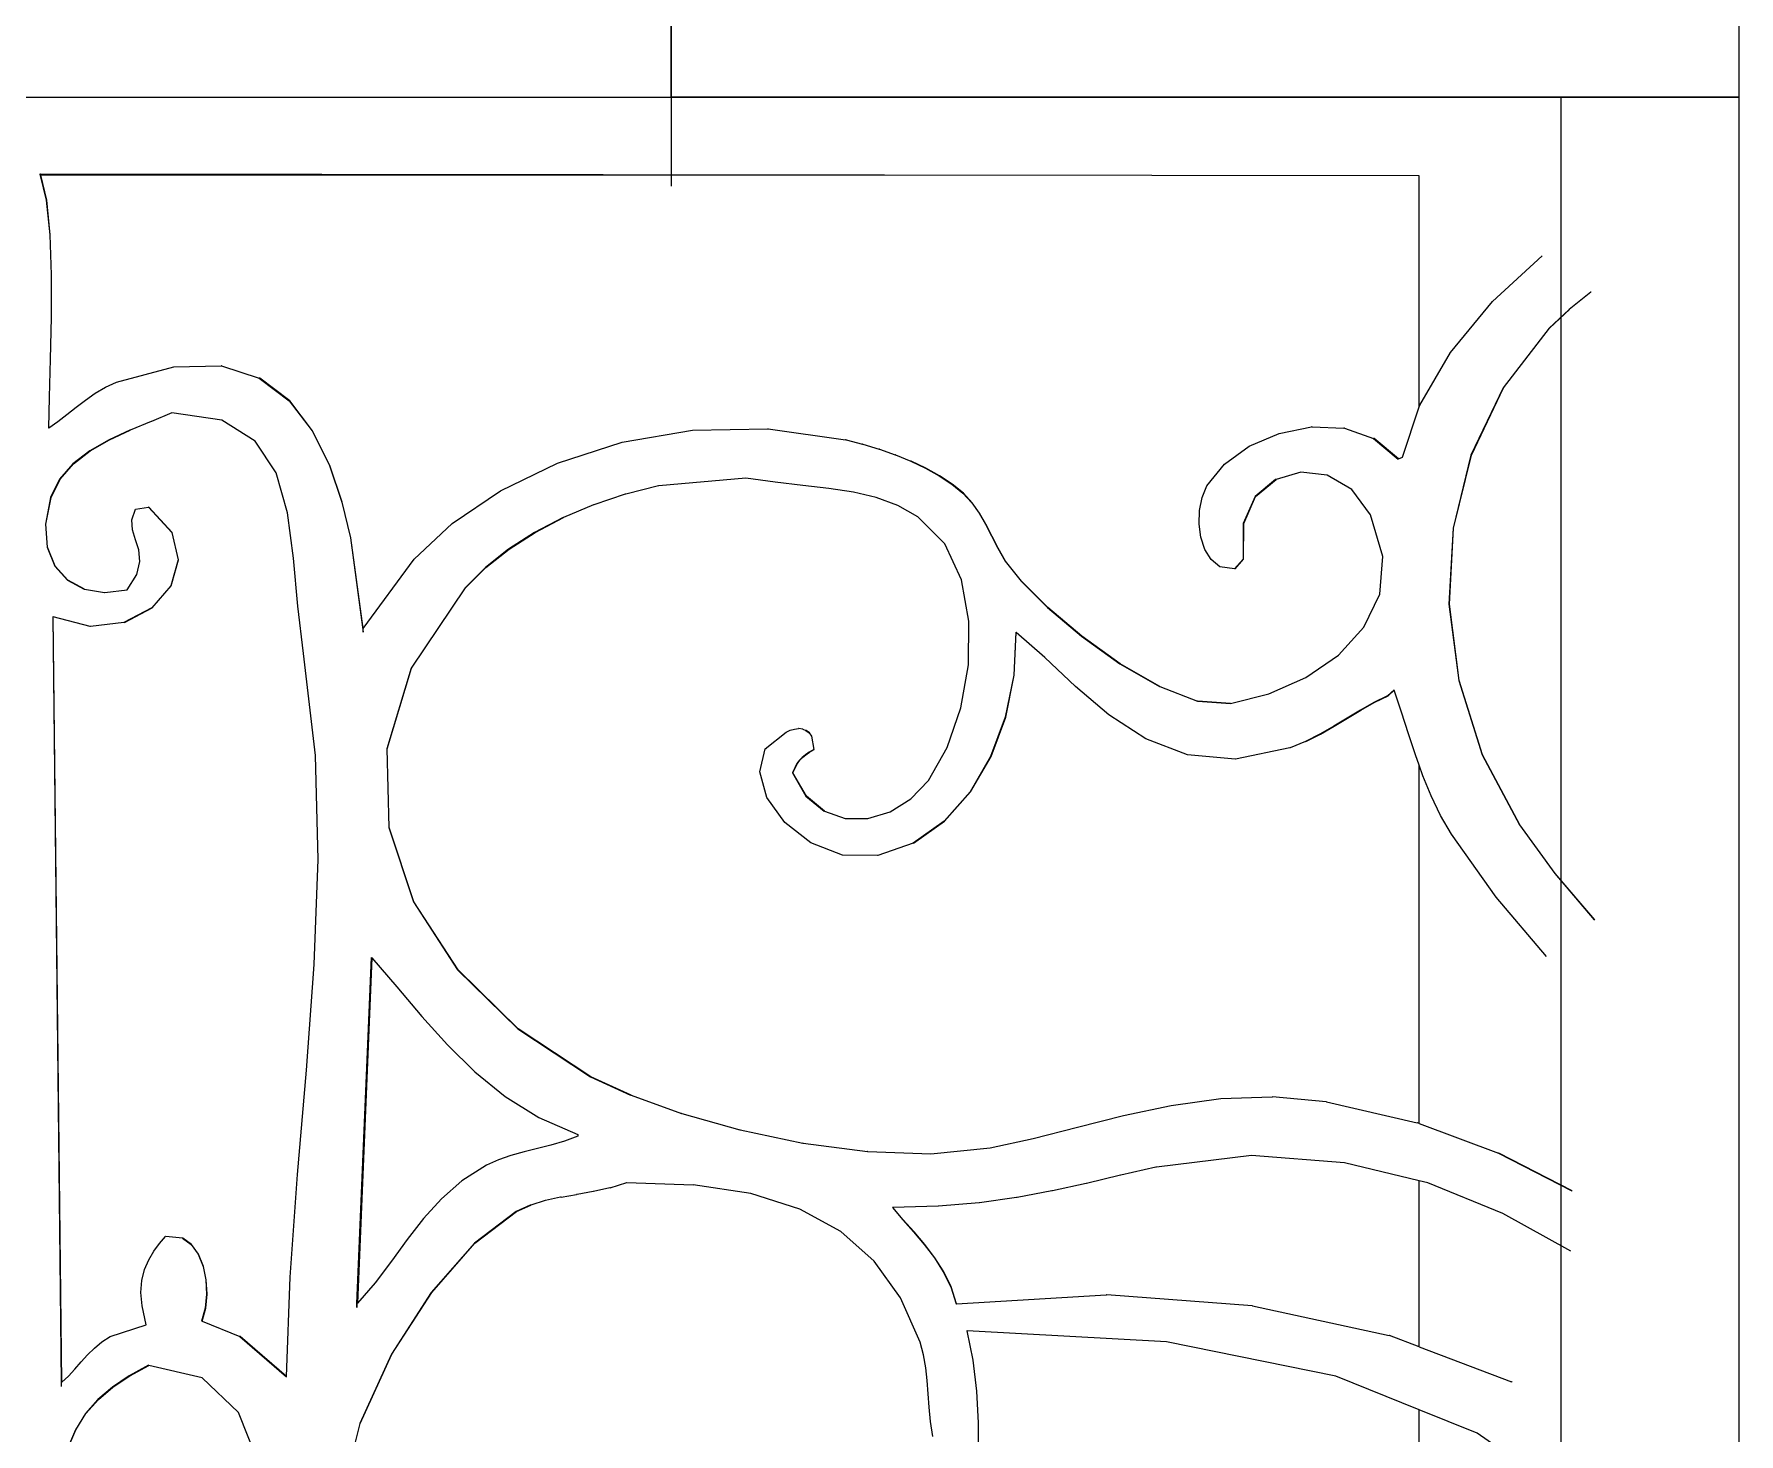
# Model space of a CAD drawing. Header units: inches. Extents: x -343 to 13887, y -13069 to -746.
# Drawn here: x 3073.86 to 3093.02, y -9098.18 to -9082.45 of the extents above; entities that cross this region are included whole.
import ezdxf

# ---------------------------------------------------------------- set-up
doc = ezdxf.new("R2010")
doc.units = ezdxf.units.IN
doc.header["$LTSCALE"] = 17
doc.header["$MEASUREMENT"] = 0
doc.layers.add('OUTLINE', color=1, linetype='Continuous', lineweight=25)

# ---------------------------------------------------------------- blocks, each defined once
blk = doc.blocks.new('kk')
for p, q in [((-1759, -2491.1), (-1656.537, -2491.1)), ((-1686.344, -2491.1), (-1660.129, -2491.1)), ((-1660.129, -2491.1), (-1657.884, -2491.1)), ((-1658.537, -2491.1), (-1658.537, -2522.283)), ((-1656.537, -2491.1), (-1656.537, -2527.1)), ((-1675.63, -2491.965), (-1675.559, -2492.256)), ((-1675.625, -2491.965), (-1675.63, -2491.965)), ((-1675.622, -2491.976), (-1675.625, -2491.965)), ((-1666.139, -2491.976), (-1675.625, -2491.965)), ((-1666.139, -2491.976), (-1675.622, -2491.976)), ((-1675.554, -2492.256), (-1675.622, -2491.976)), ((-1660.129, -2491.983), (-1666.139, -2491.976)), ((-1660.129, -2494.578), (-1660.129, -2491.983)), ((-1675.559, -2492.256), (-1675.519, -2492.644)), ((-1675.554, -2492.256), (-1675.559, -2492.256)), ((-1675.515, -2492.644), (-1675.554, -2492.256)), ((-1675.519, -2492.644), (-1675.504, -2493.095)), ((-1675.515, -2492.644), (-1675.519, -2492.644)), ((-1675.5, -2493.095), (-1675.515, -2492.644)), ((-1659.308, -2493.396), (-1658.747, -2492.881)), ((-1675.504, -2493.095), (-1675.505, -2493.573)), ((-1675.5, -2493.095), (-1675.504, -2493.095)), ((-1675.501, -2493.573), (-1675.5, -2493.095)), ((-1658.201, -2493.289), (-1658.446, -2493.485)), ((-1658.196, -2493.289), (-1658.201, -2493.289)), ((-1659.777, -2493.966), (-1659.308, -2493.396)), ((-1658.446, -2493.485), (-1658.669, -2493.695)), ((-1658.665, -2493.695), (-1658.442, -2493.485)), ((-1658.442, -2493.485), (-1658.446, -2493.485)), ((-1675.505, -2493.573), (-1675.516, -2494.043)), ((-1675.511, -2494.043), (-1675.501, -2493.573)), ((-1675.501, -2493.573), (-1675.505, -2493.573)), ((-1658.669, -2493.695), (-1659.188, -2494.364)), ((-1659.183, -2494.364), (-1658.665, -2493.695)), ((-1658.665, -2493.695), (-1658.669, -2493.695)), ((-1675.516, -2494.043), (-1675.528, -2494.47)), ((-1675.523, -2494.47), (-1675.511, -2494.043)), ((-1675.511, -2494.043), (-1675.516, -2494.043)), ((-1674.77, -2494.3), (-1674.125, -2494.127)), ((-1674.125, -2494.127), (-1673.594, -2494.118)), ((-1673.589, -2494.118), (-1673.594, -2494.118)), ((-1673.589, -2494.118), (-1673.166, -2494.256)), ((-1660.123, -2494.559), (-1659.777, -2493.966)), ((-1674.893, -2494.358), (-1674.77, -2494.3)), ((-1673.166, -2494.256), (-1672.829, -2494.51)), ((-1673.161, -2494.256), (-1673.166, -2494.256)), ((-1672.824, -2494.51), (-1673.161, -2494.256)), ((-1675.528, -2494.47), (-1675.534, -2494.819)), ((-1675.529, -2494.815), (-1675.523, -2494.47)), ((-1675.523, -2494.47), (-1675.528, -2494.47)), ((-1675.224, -2494.581), (-1675.119, -2494.502)), ((-1675.119, -2494.502), (-1675.009, -2494.426)), ((-1675.009, -2494.426), (-1674.893, -2494.358)), ((-1672.829, -2494.51), (-1672.57, -2494.847)), ((-1672.824, -2494.51), (-1672.829, -2494.51)), ((-1672.566, -2494.847), (-1672.824, -2494.51)), ((-1659.188, -2494.364), (-1659.548, -2495.122)), ((-1659.543, -2495.122), (-1659.183, -2494.364)), ((-1659.183, -2494.364), (-1659.188, -2494.364)), ((-1675.43, -2494.743), (-1675.327, -2494.663)), ((-1675.327, -2494.663), (-1675.224, -2494.581)), ((-1674.148, -2494.646), (-1674.376, -2494.742)), ((-1673.587, -2494.727), (-1674.148, -2494.646)), ((-1660.317, -2495.143), (-1660.129, -2494.578)), ((-1660.129, -2494.578), (-1660.123, -2494.559)), ((-1675.534, -2494.819), (-1675.529, -2494.815)), ((-1675.529, -2494.815), (-1675.43, -2494.743)), ((-1674.619, -2494.841), (-1674.853, -2494.949)), ((-1674.848, -2494.949), (-1674.615, -2494.841)), ((-1674.615, -2494.841), (-1674.619, -2494.841)), ((-1674.381, -2494.742), (-1674.615, -2494.841)), ((-1674.376, -2494.742), (-1674.381, -2494.742)), ((-1673.21, -2494.963), (-1673.587, -2494.727)), ((-1672.57, -2494.847), (-1672.378, -2495.238)), ((-1672.566, -2494.847), (-1672.57, -2494.847)), ((-1672.373, -2495.238), (-1672.566, -2494.847)), ((-1669.087, -2494.976), (-1668.295, -2494.841)), ((-1668.295, -2494.841), (-1667.452, -2494.825)), ((-1667.447, -2494.825), (-1667.452, -2494.825)), ((-1667.447, -2494.825), (-1666.576, -2494.949)), ((-1662.039, -2495.021), (-1661.702, -2494.876)), ((-1661.702, -2494.876), (-1661.339, -2494.803)), ((-1661.334, -2494.803), (-1661.339, -2494.803)), ((-1661.334, -2494.803), (-1660.976, -2494.817)), ((-1660.971, -2494.817), (-1660.976, -2494.817)), ((-1660.971, -2494.817), (-1660.642, -2494.932)), ((-1675.07, -2495.072), (-1675.26, -2495.217)), ((-1675.255, -2495.217), (-1675.066, -2495.072)), ((-1674.853, -2494.949), (-1675.07, -2495.072)), ((-1675.066, -2495.072), (-1675.07, -2495.072)), ((-1675.066, -2495.072), (-1674.848, -2494.949)), ((-1674.848, -2494.949), (-1674.853, -2494.949)), ((-1672.977, -2495.321), (-1673.21, -2494.963)), ((-1669.813, -2495.21), (-1669.087, -2494.976)), ((-1666.571, -2494.949), (-1666.576, -2494.949)), ((-1666.571, -2494.949), (-1666.386, -2494.996)), ((-1666.381, -2494.996), (-1666.386, -2494.996)), ((-1666.381, -2494.996), (-1666.199, -2495.052)), ((-1666.195, -2495.052), (-1666.199, -2495.052)), ((-1666.195, -2495.052), (-1666.018, -2495.116)), ((-1662.319, -2495.224), (-1662.039, -2495.021)), ((-1660.642, -2494.932), (-1660.365, -2495.165)), ((-1660.637, -2494.932), (-1660.642, -2494.932)), ((-1660.362, -2495.163), (-1660.637, -2494.932)), ((-1675.26, -2495.217), (-1675.41, -2495.39)), ((-1675.405, -2495.39), (-1675.255, -2495.217)), ((-1675.255, -2495.217), (-1675.26, -2495.217)), ((-1672.378, -2495.238), (-1672.239, -2495.65)), ((-1672.373, -2495.238), (-1672.378, -2495.238)), ((-1672.234, -2495.65), (-1672.373, -2495.238)), ((-1670.456, -2495.521), (-1669.813, -2495.21)), ((-1666.014, -2495.116), (-1666.018, -2495.116)), ((-1666.014, -2495.116), (-1665.845, -2495.188)), ((-1665.845, -2495.188), (-1665.68, -2495.267)), ((-1665.84, -2495.188), (-1665.845, -2495.188)), ((-1665.675, -2495.267), (-1665.84, -2495.188)), ((-1665.68, -2495.267), (-1665.525, -2495.353)), ((-1665.675, -2495.267), (-1665.68, -2495.267)), ((-1665.52, -2495.353), (-1665.675, -2495.267)), ((-1662.515, -2495.467), (-1662.319, -2495.224)), ((-1660.365, -2495.165), (-1660.362, -2495.163)), ((-1660.362, -2495.163), (-1660.317, -2495.143)), ((-1659.548, -2495.122), (-1659.75, -2495.942)), ((-1659.745, -2495.942), (-1659.543, -2495.122)), ((-1659.543, -2495.122), (-1659.548, -2495.122)), ((-1675.41, -2495.39), (-1675.51, -2495.597)), ((-1675.505, -2495.597), (-1675.405, -2495.39)), ((-1675.405, -2495.39), (-1675.41, -2495.39)), ((-1672.848, -2495.77), (-1672.977, -2495.321)), ((-1668.678, -2495.467), (-1669.047, -2495.561)), ((-1668.674, -2495.467), (-1668.678, -2495.467)), ((-1667.699, -2495.381), (-1668.674, -2495.467)), ((-1667.368, -2495.426), (-1667.699, -2495.381)), ((-1667.056, -2495.461), (-1667.368, -2495.426)), ((-1666.764, -2495.494), (-1667.056, -2495.461)), ((-1665.525, -2495.353), (-1665.382, -2495.446)), ((-1665.52, -2495.353), (-1665.525, -2495.353)), ((-1665.377, -2495.446), (-1665.52, -2495.353)), ((-1665.382, -2495.446), (-1665.257, -2495.548)), ((-1665.377, -2495.446), (-1665.382, -2495.446)), ((-1665.253, -2495.548), (-1665.377, -2495.446)), ((-1662.569, -2495.598), (-1662.515, -2495.467)), ((-1661.744, -2495.393), (-1661.972, -2495.586)), ((-1661.968, -2495.586), (-1661.739, -2495.393)), ((-1661.739, -2495.393), (-1661.744, -2495.393)), ((-1661.461, -2495.311), (-1661.739, -2495.393)), ((-1661.163, -2495.347), (-1661.461, -2495.311)), ((-1660.888, -2495.506), (-1661.163, -2495.347)), ((-1675.51, -2495.597), (-1675.569, -2495.898)), ((-1675.564, -2495.898), (-1675.505, -2495.597)), ((-1675.505, -2495.597), (-1675.51, -2495.597)), ((-1672.239, -2495.65), (-1672.142, -2496.051)), ((-1672.234, -2495.65), (-1672.239, -2495.65)), ((-1672.137, -2496.051), (-1672.234, -2495.65)), ((-1670.999, -2495.888), (-1670.456, -2495.521)), ((-1669.052, -2495.561), (-1669.407, -2495.68)), ((-1669.047, -2495.561), (-1669.052, -2495.561)), ((-1666.489, -2495.537), (-1666.764, -2495.494)), ((-1666.232, -2495.598), (-1666.489, -2495.537)), ((-1665.99, -2495.687), (-1666.232, -2495.598)), ((-1665.257, -2495.548), (-1665.158, -2495.657)), ((-1665.253, -2495.548), (-1665.257, -2495.548)), ((-1665.153, -2495.657), (-1665.253, -2495.548)), ((-1665.158, -2495.657), (-1665.076, -2495.773)), ((-1665.153, -2495.657), (-1665.158, -2495.657)), ((-1665.072, -2495.773), (-1665.153, -2495.657)), ((-1662.598, -2495.743), (-1662.569, -2495.598)), ((-1661.972, -2495.586), (-1662.107, -2495.887)), ((-1662.102, -2495.887), (-1661.968, -2495.586)), ((-1661.968, -2495.586), (-1661.972, -2495.586)), ((-1660.676, -2495.792), (-1660.888, -2495.506)), ((-1674.599, -2495.849), (-1674.555, -2495.727)), ((-1674.591, -2495.961), (-1674.599, -2495.849)), ((-1674.555, -2495.727), (-1674.411, -2495.705)), ((-1674.407, -2495.705), (-1674.411, -2495.705)), ((-1674.411, -2495.705), (-1674.15, -2495.989)), ((-1674.146, -2495.989), (-1674.407, -2495.705)), ((-1672.78, -2496.279), (-1672.848, -2495.77)), ((-1669.752, -2495.823), (-1670.071, -2495.989)), ((-1670.066, -2495.989), (-1669.748, -2495.823)), ((-1669.748, -2495.823), (-1669.752, -2495.823)), ((-1669.411, -2495.68), (-1669.748, -2495.823)), ((-1669.407, -2495.68), (-1669.411, -2495.68)), ((-1665.764, -2495.813), (-1665.99, -2495.687)), ((-1665.462, -2496.118), (-1665.764, -2495.813)), ((-1665.076, -2495.773), (-1665.005, -2495.897)), ((-1665.072, -2495.773), (-1665.076, -2495.773)), ((-1665.001, -2495.897), (-1665.072, -2495.773)), ((-1662.603, -2495.895), (-1662.598, -2495.743)), ((-1660.538, -2496.26), (-1660.676, -2495.792)), ((-1675.569, -2495.898), (-1675.55, -2496.156)), ((-1675.564, -2495.898), (-1675.569, -2495.898)), ((-1675.546, -2496.156), (-1675.564, -2495.898)), ((-1674.557, -2496.071), (-1674.591, -2495.961)), ((-1674.146, -2495.989), (-1674.15, -2495.989)), ((-1674.15, -2495.989), (-1674.077, -2496.296)), ((-1674.072, -2496.296), (-1674.146, -2495.989)), ((-1672.142, -2496.051), (-1671.999, -2497.111)), ((-1672.137, -2496.051), (-1672.142, -2496.051)), ((-1671.999, -2497.067), (-1672.137, -2496.051)), ((-1671.425, -2496.289), (-1670.999, -2495.888)), ((-1670.071, -2495.989), (-1670.363, -2496.177)), ((-1670.358, -2496.177), (-1670.066, -2495.989)), ((-1670.066, -2495.989), (-1670.071, -2495.989)), ((-1665.005, -2495.897), (-1664.866, -2496.166)), ((-1665.001, -2495.897), (-1665.005, -2495.897)), ((-1664.862, -2496.166), (-1665.001, -2495.897)), ((-1662.583, -2496.044), (-1662.603, -2495.895)), ((-1662.538, -2496.18), (-1662.583, -2496.044)), ((-1662.107, -2495.887), (-1662.109, -2496.289)), ((-1662.102, -2495.887), (-1662.107, -2495.887)), ((-1662.104, -2496.289), (-1662.102, -2495.887)), ((-1659.75, -2495.942), (-1659.796, -2496.795)), ((-1659.791, -2496.795), (-1659.745, -2495.942)), ((-1659.745, -2495.942), (-1659.75, -2495.942)), ((-1675.546, -2496.156), (-1675.55, -2496.156)), ((-1675.55, -2496.156), (-1675.465, -2496.367)), ((-1675.46, -2496.367), (-1675.546, -2496.156)), ((-1674.52, -2496.186), (-1674.557, -2496.071)), ((-1674.507, -2496.314), (-1674.52, -2496.186)), ((-1670.363, -2496.177), (-1670.625, -2496.385)), ((-1670.62, -2496.385), (-1670.358, -2496.177)), ((-1670.358, -2496.177), (-1670.363, -2496.177)), ((-1665.275, -2496.52), (-1665.462, -2496.118)), ((-1664.866, -2496.166), (-1664.784, -2496.311)), ((-1664.862, -2496.166), (-1664.866, -2496.166)), ((-1664.78, -2496.311), (-1664.862, -2496.166)), ((-1662.467, -2496.294), (-1662.538, -2496.18)), ((-1675.46, -2496.367), (-1675.465, -2496.367)), ((-1675.465, -2496.367), (-1675.322, -2496.525)), ((-1675.318, -2496.525), (-1675.46, -2496.367)), ((-1674.542, -2496.461), (-1674.507, -2496.314)), ((-1674.077, -2496.296), (-1674.161, -2496.591)), ((-1674.157, -2496.591), (-1674.072, -2496.296)), ((-1674.072, -2496.296), (-1674.077, -2496.296)), ((-1672.734, -2496.816), (-1672.78, -2496.279)), ((-1671.999, -2497.067), (-1671.425, -2496.289)), ((-1670.625, -2496.385), (-1670.852, -2496.613)), ((-1670.847, -2496.613), (-1670.62, -2496.385)), ((-1670.62, -2496.385), (-1670.625, -2496.385)), ((-1664.784, -2496.311), (-1664.605, -2496.538)), ((-1664.78, -2496.311), (-1664.784, -2496.311)), ((-1664.6, -2496.538), (-1664.78, -2496.311)), ((-1662.372, -2496.376), (-1662.467, -2496.294)), ((-1662.205, -2496.397), (-1662.372, -2496.376)), ((-1662.109, -2496.289), (-1662.205, -2496.397)), ((-1662.2, -2496.397), (-1662.205, -2496.397)), ((-1662.2, -2496.397), (-1662.104, -2496.289)), ((-1662.104, -2496.289), (-1662.109, -2496.289)), ((-1660.574, -2496.682), (-1660.538, -2496.26)), ((-1675.318, -2496.525), (-1675.322, -2496.525)), ((-1675.322, -2496.525), (-1675.132, -2496.626)), ((-1675.128, -2496.626), (-1675.318, -2496.525)), ((-1675.128, -2496.626), (-1675.132, -2496.626)), ((-1675.128, -2496.626), (-1674.905, -2496.665)), ((-1674.65, -2496.635), (-1674.542, -2496.461)), ((-1674.161, -2496.591), (-1674.374, -2496.838)), ((-1674.37, -2496.838), (-1674.157, -2496.591)), ((-1674.157, -2496.591), (-1674.161, -2496.591)), ((-1670.852, -2496.613), (-1671.459, -2497.516)), ((-1671.454, -2497.516), (-1670.847, -2496.613)), ((-1670.847, -2496.613), (-1670.852, -2496.613)), ((-1665.19, -2496.985), (-1665.275, -2496.52)), ((-1664.605, -2496.538), (-1664.307, -2496.833)), ((-1664.6, -2496.538), (-1664.605, -2496.538)), ((-1664.302, -2496.833), (-1664.6, -2496.538)), ((-1674.905, -2496.665), (-1674.902, -2496.664)), ((-1674.902, -2496.664), (-1674.65, -2496.635)), ((-1672.667, -2497.349), (-1672.734, -2496.816)), ((-1660.751, -2497.053), (-1660.574, -2496.682)), ((-1659.796, -2496.795), (-1659.686, -2497.653)), ((-1659.791, -2496.795), (-1659.796, -2496.795)), ((-1659.682, -2497.653), (-1659.791, -2496.795)), ((-1675.486, -2496.938), (-1675.391, -2505.543)), ((-1675.482, -2496.939), (-1675.486, -2496.938)), ((-1675.386, -2505.539), (-1675.482, -2496.939)), ((-1675.066, -2497.047), (-1675.482, -2496.939)), ((-1674.686, -2497.001), (-1675.062, -2497.047)), ((-1674.374, -2496.838), (-1674.686, -2497.001)), ((-1674.681, -2497.001), (-1674.686, -2497.001)), ((-1674.681, -2497.001), (-1674.37, -2496.838)), ((-1674.37, -2496.838), (-1674.374, -2496.838)), ((-1665.196, -2497.477), (-1665.19, -2496.985)), ((-1664.307, -2496.833), (-1663.925, -2497.156)), ((-1664.302, -2496.833), (-1664.307, -2496.833)), ((-1663.92, -2497.156), (-1664.302, -2496.833)), ((-1675.063, -2497.046), (-1675.066, -2497.047)), ((-1675.063, -2497.046), (-1675.062, -2497.047)), ((-1671.999, -2497.111), (-1671.999, -2497.067)), ((-1664.665, -2497.111), (-1664.687, -2497.592)), ((-1664.682, -2497.592), (-1664.661, -2497.115)), ((-1664.661, -2497.115), (-1664.665, -2497.111)), ((-1664.337, -2497.396), (-1664.661, -2497.115)), ((-1663.925, -2497.156), (-1663.494, -2497.466)), ((-1663.92, -2497.156), (-1663.925, -2497.156)), ((-1663.489, -2497.466), (-1663.92, -2497.156)), ((-1661.038, -2497.367), (-1660.751, -2497.053)), ((-1672.535, -2498.494), (-1672.667, -2497.349)), ((-1663.993, -2497.719), (-1664.337, -2497.396)), ((-1661.405, -2497.618), (-1661.038, -2497.367)), ((-1671.459, -2497.516), (-1671.732, -2498.422)), ((-1671.728, -2498.422), (-1671.454, -2497.516)), ((-1671.454, -2497.516), (-1671.459, -2497.516)), ((-1665.281, -2497.962), (-1665.196, -2497.477)), ((-1664.687, -2497.592), (-1664.782, -2498.064)), ((-1664.777, -2498.064), (-1664.682, -2497.592)), ((-1664.682, -2497.592), (-1664.687, -2497.592)), ((-1663.494, -2497.466), (-1663.048, -2497.722)), ((-1663.489, -2497.466), (-1663.494, -2497.466)), ((-1663.044, -2497.722), (-1663.489, -2497.466)), ((-1663.619, -2498.038), (-1663.993, -2497.719)), ((-1663.044, -2497.722), (-1663.048, -2497.722)), ((-1663.044, -2497.722), (-1662.623, -2497.884)), ((-1661.82, -2497.801), (-1661.405, -2497.618)), ((-1660.413, -2497.759), (-1660.485, -2497.824)), ((-1660.48, -2497.824), (-1660.412, -2497.763)), ((-1660.412, -2497.763), (-1660.413, -2497.759)), ((-1660.329, -2498.007), (-1660.412, -2497.763)), ((-1659.682, -2497.653), (-1659.686, -2497.653)), ((-1659.686, -2497.653), (-1659.422, -2498.489)), ((-1659.417, -2498.489), (-1659.682, -2497.653)), ((-1665.434, -2498.407), (-1665.281, -2497.962)), ((-1662.618, -2497.884), (-1662.623, -2497.884)), ((-1662.251, -2497.91), (-1662.618, -2497.884)), ((-1662.618, -2497.884), (-1662.252, -2497.911)), ((-1662.252, -2497.911), (-1662.251, -2497.91)), ((-1662.251, -2497.91), (-1661.82, -2497.801)), ((-1660.639, -2497.9), (-1660.789, -2497.985)), ((-1660.785, -2497.985), (-1660.635, -2497.9)), ((-1660.485, -2497.824), (-1660.639, -2497.9)), ((-1660.635, -2497.9), (-1660.639, -2497.9)), ((-1660.635, -2497.9), (-1660.48, -2497.824)), ((-1660.48, -2497.824), (-1660.485, -2497.824)), ((-1664.782, -2498.064), (-1664.947, -2498.508)), ((-1664.942, -2498.508), (-1664.777, -2498.064)), ((-1664.777, -2498.064), (-1664.782, -2498.064)), ((-1663.203, -2498.31), (-1663.619, -2498.038)), ((-1661.089, -2498.167), (-1661.245, -2498.255)), ((-1661.24, -2498.255), (-1661.084, -2498.167)), ((-1660.789, -2497.985), (-1661.089, -2498.167)), ((-1661.084, -2498.167), (-1661.089, -2498.167)), ((-1661.084, -2498.167), (-1660.785, -2497.985)), ((-1660.785, -2497.985), (-1660.789, -2497.985)), ((-1660.25, -2498.251), (-1660.329, -2498.007)), ((-1667.479, -2498.42), (-1667.245, -2498.235)), ((-1667.245, -2498.235), (-1667.198, -2498.212)), ((-1667.198, -2498.212), (-1667.151, -2498.198)), ((-1667.151, -2498.198), (-1667.106, -2498.193)), ((-1667.106, -2498.193), (-1667.104, -2498.194)), ((-1667.101, -2498.193), (-1667.104, -2498.194)), ((-1667.062, -2498.199), (-1667.101, -2498.193)), ((-1667.058, -2498.199), (-1667.062, -2498.199)), ((-1667.058, -2498.199), (-1667.022, -2498.215)), ((-1667.022, -2498.215), (-1666.987, -2498.241)), ((-1667.018, -2498.215), (-1667.022, -2498.215)), ((-1666.983, -2498.241), (-1667.018, -2498.215)), ((-1666.987, -2498.241), (-1666.958, -2498.278)), ((-1666.983, -2498.241), (-1666.987, -2498.241)), ((-1666.954, -2498.278), (-1666.983, -2498.241)), ((-1666.958, -2498.278), (-1666.934, -2498.43)), ((-1666.954, -2498.278), (-1666.958, -2498.278)), ((-1666.93, -2498.43), (-1666.954, -2498.278)), ((-1662.733, -2498.49), (-1663.203, -2498.31)), ((-1661.408, -2498.337), (-1661.579, -2498.408)), ((-1661.245, -2498.255), (-1661.408, -2498.337)), ((-1661.404, -2498.337), (-1661.408, -2498.337)), ((-1661.404, -2498.337), (-1661.24, -2498.255)), ((-1661.24, -2498.255), (-1661.245, -2498.255)), ((-1660.171, -2498.49), (-1660.25, -2498.251)), ((-1672.505, -2499.663), (-1672.535, -2498.494)), ((-1671.732, -2498.422), (-1671.711, -2499.306)), ((-1671.728, -2498.422), (-1671.732, -2498.422)), ((-1671.707, -2499.306), (-1671.728, -2498.422)), ((-1667.542, -2498.678), (-1667.479, -2498.42)), ((-1667.475, -2498.422), (-1667.475, -2498.423)), ((-1667.095, -2498.549), (-1667.123, -2498.587)), ((-1667.118, -2498.587), (-1667.091, -2498.549)), ((-1667.064, -2498.517), (-1667.095, -2498.549)), ((-1667.091, -2498.549), (-1667.095, -2498.549)), ((-1667.091, -2498.549), (-1667.06, -2498.517)), ((-1667.028, -2498.489), (-1667.064, -2498.517)), ((-1667.06, -2498.517), (-1667.064, -2498.517)), ((-1667.06, -2498.517), (-1667.024, -2498.489)), ((-1666.985, -2498.46), (-1667.028, -2498.489)), ((-1667.024, -2498.489), (-1667.028, -2498.489)), ((-1667.024, -2498.489), (-1666.981, -2498.46)), ((-1666.934, -2498.43), (-1666.985, -2498.46)), ((-1666.981, -2498.46), (-1666.985, -2498.46)), ((-1666.981, -2498.46), (-1666.93, -2498.43)), ((-1666.93, -2498.43), (-1666.934, -2498.43)), ((-1665.644, -2498.776), (-1665.434, -2498.407)), ((-1664.947, -2498.508), (-1665.177, -2498.905)), ((-1665.172, -2498.905), (-1664.942, -2498.508)), ((-1664.942, -2498.508), (-1664.947, -2498.508)), ((-1662.198, -2498.537), (-1662.733, -2498.49)), ((-1662.196, -2498.537), (-1662.198, -2498.537)), ((-1662.196, -2498.537), (-1662.193, -2498.537)), ((-1661.583, -2498.408), (-1662.193, -2498.537)), ((-1661.579, -2498.408), (-1661.583, -2498.408)), ((-1660.129, -2498.606), (-1660.171, -2498.49)), ((-1659.417, -2498.489), (-1659.422, -2498.489)), ((-1659.422, -2498.489), (-1659.004, -2499.273)), ((-1658.999, -2499.273), (-1659.417, -2498.489)), ((-1667.46, -2498.968), (-1667.542, -2498.678)), ((-1667.148, -2498.633), (-1667.173, -2498.689)), ((-1667.173, -2498.689), (-1667.022, -2498.952)), ((-1667.169, -2498.689), (-1667.173, -2498.689)), ((-1667.169, -2498.689), (-1667.143, -2498.633)), ((-1667.017, -2498.952), (-1667.169, -2498.689)), ((-1667.123, -2498.587), (-1667.148, -2498.633)), ((-1667.143, -2498.633), (-1667.148, -2498.633)), ((-1667.143, -2498.633), (-1667.118, -2498.587)), ((-1667.118, -2498.587), (-1667.123, -2498.587)), ((-1660.129, -2502.631), (-1660.129, -2498.606)), ((-1660.088, -2498.723), (-1660.129, -2498.606)), ((-1659.996, -2498.95), (-1660.088, -2498.723)), ((-1665.842, -2498.983), (-1665.644, -2498.776)), ((-1665.177, -2498.905), (-1665.468, -2499.235)), ((-1665.464, -2499.235), (-1665.172, -2498.905)), ((-1665.172, -2498.905), (-1665.177, -2498.905)), ((-1667.26, -2499.249), (-1667.46, -2498.968)), ((-1667.022, -2498.952), (-1666.818, -2499.122)), ((-1667.017, -2498.952), (-1667.022, -2498.952)), ((-1666.814, -2499.122), (-1667.017, -2498.952)), ((-1666.814, -2499.122), (-1666.818, -2499.122)), ((-1666.814, -2499.122), (-1666.581, -2499.203)), ((-1666.076, -2499.127), (-1665.842, -2498.983)), ((-1659.891, -2499.17), (-1659.996, -2498.95)), ((-1671.711, -2499.306), (-1671.433, -2500.141)), ((-1671.707, -2499.306), (-1671.711, -2499.306)), ((-1671.429, -2500.141), (-1671.707, -2499.306)), ((-1666.968, -2499.478), (-1667.26, -2499.249)), ((-1666.581, -2499.203), (-1666.328, -2499.203)), ((-1666.328, -2499.203), (-1666.076, -2499.127)), ((-1665.468, -2499.235), (-1665.817, -2499.479)), ((-1665.812, -2499.479), (-1665.464, -2499.235)), ((-1665.464, -2499.235), (-1665.468, -2499.235)), ((-1659.768, -2499.381), (-1659.891, -2499.17)), ((-1659.004, -2499.273), (-1658.605, -2499.822)), ((-1658.999, -2499.273), (-1659.004, -2499.273)), ((-1658.601, -2499.822), (-1658.999, -2499.273)), ((-1666.612, -2499.615), (-1666.968, -2499.478)), ((-1665.817, -2499.479), (-1666.213, -2499.619)), ((-1665.812, -2499.479), (-1665.817, -2499.479)), ((-1659.264, -2500.089), (-1659.768, -2499.381)), ((-1672.548, -2500.846), (-1672.505, -2499.663)), ((-1666.218, -2499.619), (-1666.612, -2499.615)), ((-1666.213, -2499.619), (-1666.218, -2499.619)), ((-1658.605, -2499.822), (-1658.163, -2500.341)), ((-1658.601, -2499.822), (-1658.605, -2499.822)), ((-1658.158, -2500.341), (-1658.601, -2499.822)), ((-1671.433, -2500.141), (-1670.937, -2500.903)), ((-1671.429, -2500.141), (-1671.433, -2500.141)), ((-1670.932, -2500.903), (-1671.429, -2500.141)), ((-1658.698, -2500.756), (-1659.264, -2500.089)), ((-1658.158, -2500.341), (-1658.163, -2500.341)), ((-1672.635, -2502.03), (-1672.548, -2500.846)), ((-1672.068, -2504.654), (-1671.903, -2500.765)), ((-1671.899, -2500.77), (-1672.063, -2504.649)), ((-1671.903, -2500.765), (-1671.899, -2500.77)), ((-1671.899, -2500.77), (-1671.62, -2501.096)), ((-1670.937, -2500.903), (-1670.261, -2501.567)), ((-1670.932, -2500.903), (-1670.937, -2500.903)), ((-1670.256, -2501.567), (-1670.932, -2500.903)), ((-1671.62, -2501.096), (-1671.339, -2501.427)), ((-1671.339, -2501.427), (-1671.051, -2501.748)), ((-1670.261, -2501.567), (-1669.443, -2502.105)), ((-1670.256, -2501.567), (-1670.261, -2501.567)), ((-1669.438, -2502.105), (-1670.256, -2501.567)), ((-1671.051, -2501.748), (-1670.743, -2502.051)), ((-1672.736, -2503.205), (-1672.635, -2502.03)), ((-1670.743, -2502.051), (-1670.403, -2502.326)), ((-1669.443, -2502.105), (-1668.992, -2502.313)), ((-1669.438, -2502.105), (-1669.443, -2502.105)), ((-1668.987, -2502.313), (-1669.438, -2502.105)), ((-1670.403, -2502.326), (-1670.022, -2502.563)), ((-1668.987, -2502.313), (-1668.992, -2502.313)), ((-1668.987, -2502.313), (-1668.422, -2502.518)), ((-1662.918, -2502.428), (-1662.361, -2502.351)), ((-1662.361, -2502.351), (-1661.781, -2502.33)), ((-1661.781, -2502.33), (-1661.78, -2502.33)), ((-1661.777, -2502.33), (-1661.78, -2502.33)), ((-1661.177, -2502.386), (-1661.777, -2502.33)), ((-1670.022, -2502.563), (-1669.586, -2502.754)), ((-1668.417, -2502.518), (-1668.422, -2502.518)), ((-1668.417, -2502.518), (-1667.766, -2502.703)), ((-1663.971, -2502.673), (-1663.455, -2502.542)), ((-1663.455, -2502.542), (-1662.918, -2502.428)), ((-1661.173, -2502.386), (-1661.177, -2502.386)), ((-1661.173, -2502.386), (-1660.154, -2502.624)), ((-1669.586, -2502.754), (-1669.586, -2502.775)), ((-1667.761, -2502.703), (-1667.766, -2502.703)), ((-1667.761, -2502.703), (-1667.057, -2502.852)), ((-1664.47, -2502.8), (-1663.971, -2502.673)), ((-1660.149, -2502.624), (-1660.154, -2502.624)), ((-1660.129, -2502.631), (-1660.149, -2502.624)), ((-1660.129, -2502.631), (-1659.24, -2502.965)), ((-1670.19, -2502.95), (-1670.337, -2502.99)), ((-1670.04, -2502.913), (-1670.19, -2502.95)), ((-1669.888, -2502.875), (-1670.04, -2502.913)), ((-1669.736, -2502.831), (-1669.888, -2502.875)), ((-1669.586, -2502.775), (-1669.736, -2502.831)), ((-1667.053, -2502.852), (-1667.057, -2502.852)), ((-1667.053, -2502.852), (-1666.33, -2502.947)), ((-1666.325, -2502.947), (-1666.33, -2502.947)), ((-1666.325, -2502.947), (-1665.617, -2502.97)), ((-1665.617, -2502.97), (-1664.952, -2502.905)), ((-1664.952, -2502.905), (-1664.47, -2502.8)), ((-1670.613, -2503.1), (-1670.888, -2503.276)), ((-1670.478, -2503.038), (-1670.613, -2503.1)), ((-1670.337, -2502.99), (-1670.478, -2503.038)), ((-1663.088, -2503.121), (-1663.483, -2503.213)), ((-1663.084, -2503.121), (-1663.088, -2503.121)), ((-1662.013, -2502.992), (-1663.084, -2503.121)), ((-1660.968, -2503.072), (-1662.013, -2502.992)), ((-1660.129, -2503.276), (-1660.968, -2503.072)), ((-1659.24, -2502.965), (-1658.415, -2503.389)), ((-1659.236, -2502.965), (-1659.24, -2502.965)), ((-1658.41, -2503.389), (-1659.236, -2502.965)), ((-1672.82, -2504.358), (-1672.736, -2503.205)), ((-1670.888, -2503.276), (-1671.119, -2503.478)), ((-1669.222, -2503.352), (-1669.036, -2503.294)), ((-1669.036, -2503.294), (-1668.289, -2503.321)), ((-1667.642, -2503.419), (-1668.289, -2503.321)), ((-1663.872, -2503.304), (-1664.252, -2503.388)), ((-1663.868, -2503.304), (-1663.872, -2503.304)), ((-1663.487, -2503.213), (-1663.868, -2503.304)), ((-1663.483, -2503.213), (-1663.487, -2503.213)), ((-1660.129, -2505.139), (-1660.129, -2503.276)), ((-1660.033, -2503.299), (-1660.129, -2503.276)), ((-1659.191, -2503.641), (-1660.033, -2503.299)), ((-1671.119, -2503.478), (-1671.319, -2503.7)), ((-1669.953, -2503.496), (-1670.115, -2503.547)), ((-1669.948, -2503.496), (-1669.953, -2503.496)), ((-1669.779, -2503.458), (-1669.948, -2503.496)), ((-1669.774, -2503.458), (-1669.779, -2503.458)), ((-1669.774, -2503.458), (-1669.599, -2503.427)), ((-1669.594, -2503.427), (-1669.599, -2503.427)), ((-1669.415, -2503.394), (-1669.594, -2503.427)), ((-1669.41, -2503.394), (-1669.415, -2503.394)), ((-1669.227, -2503.352), (-1669.41, -2503.394)), ((-1669.222, -2503.352), (-1669.227, -2503.352)), ((-1667.091, -2503.593), (-1667.642, -2503.419)), ((-1665.076, -2503.521), (-1665.533, -2503.56)), ((-1665.072, -2503.521), (-1665.076, -2503.521)), ((-1664.654, -2503.462), (-1665.072, -2503.521)), ((-1664.649, -2503.462), (-1664.654, -2503.462)), ((-1664.257, -2503.388), (-1664.649, -2503.462)), ((-1664.252, -2503.388), (-1664.257, -2503.388)), ((-1658.41, -2503.389), (-1658.415, -2503.389)), ((-1671.319, -2503.7), (-1671.502, -2503.936)), ((-1670.279, -2503.619), (-1670.746, -2503.976)), ((-1670.742, -2503.976), (-1670.274, -2503.619)), ((-1670.12, -2503.547), (-1670.279, -2503.619)), ((-1670.274, -2503.619), (-1670.279, -2503.619)), ((-1670.274, -2503.619), (-1670.115, -2503.547)), ((-1670.115, -2503.547), (-1670.12, -2503.547)), ((-1666.63, -2503.845), (-1667.091, -2503.593)), ((-1666.05, -2503.575), (-1665.933, -2503.713)), ((-1666.046, -2503.575), (-1666.05, -2503.575)), ((-1665.537, -2503.56), (-1666.046, -2503.575)), ((-1665.928, -2503.713), (-1666.046, -2503.575)), ((-1665.933, -2503.713), (-1665.812, -2503.85)), ((-1665.928, -2503.713), (-1665.933, -2503.713)), ((-1665.807, -2503.85), (-1665.928, -2503.713)), ((-1665.533, -2503.56), (-1665.537, -2503.56)), ((-1658.427, -2504.065), (-1659.191, -2503.641)), ((-1674.286, -2503.979), (-1674.22, -2503.9)), ((-1674.216, -2503.9), (-1674.22, -2503.9)), ((-1674.029, -2503.921), (-1674.216, -2503.9)), ((-1666.254, -2504.176), (-1666.63, -2503.845)), ((-1665.812, -2503.85), (-1665.692, -2503.991)), ((-1665.807, -2503.85), (-1665.812, -2503.85)), ((-1665.687, -2503.991), (-1665.807, -2503.85)), ((-1674.408, -2504.164), (-1674.35, -2504.067)), ((-1674.35, -2504.067), (-1674.286, -2503.979)), ((-1674.024, -2503.921), (-1674.029, -2503.921)), ((-1674.029, -2503.921), (-1673.931, -2503.992)), ((-1673.926, -2503.992), (-1674.024, -2503.921)), ((-1673.926, -2503.992), (-1673.931, -2503.992)), ((-1673.931, -2503.992), (-1673.853, -2504.101)), ((-1673.849, -2504.101), (-1673.926, -2503.992)), ((-1673.849, -2504.101), (-1673.853, -2504.101)), ((-1673.853, -2504.101), (-1673.798, -2504.236)), ((-1673.794, -2504.236), (-1673.849, -2504.101)), ((-1671.502, -2503.936), (-1671.679, -2504.178)), ((-1670.746, -2503.976), (-1671.233, -2504.53)), ((-1671.228, -2504.53), (-1670.742, -2503.976)), ((-1670.742, -2503.976), (-1670.746, -2503.976)), ((-1665.692, -2503.991), (-1665.578, -2504.139)), ((-1665.687, -2503.991), (-1665.692, -2503.991)), ((-1665.574, -2504.139), (-1665.687, -2503.991)), ((-1674.486, -2504.395), (-1674.455, -2504.273)), ((-1674.455, -2504.273), (-1674.408, -2504.164)), ((-1673.794, -2504.236), (-1673.798, -2504.236)), ((-1673.798, -2504.236), (-1673.766, -2504.389)), ((-1673.761, -2504.389), (-1673.794, -2504.236)), ((-1671.679, -2504.178), (-1671.864, -2504.42)), ((-1665.959, -2504.59), (-1666.254, -2504.176)), ((-1665.578, -2504.139), (-1665.478, -2504.297)), ((-1665.574, -2504.139), (-1665.578, -2504.139)), ((-1665.473, -2504.297), (-1665.574, -2504.139)), ((-1665.478, -2504.297), (-1665.394, -2504.468)), ((-1665.473, -2504.297), (-1665.478, -2504.297)), ((-1665.39, -2504.468), (-1665.473, -2504.297)), ((-1674.497, -2504.529), (-1674.486, -2504.395)), ((-1673.761, -2504.389), (-1673.766, -2504.389)), ((-1673.766, -2504.389), (-1673.757, -2504.55)), ((-1673.753, -2504.55), (-1673.761, -2504.389)), ((-1672.858, -2505.474), (-1672.82, -2504.358)), ((-1671.864, -2504.42), (-1672.063, -2504.649)), ((-1665.394, -2504.468), (-1665.334, -2504.656)), ((-1665.39, -2504.468), (-1665.394, -2504.468)), ((-1665.329, -2504.656), (-1665.39, -2504.468)), ((-1674.483, -2504.678), (-1674.497, -2504.529)), ((-1674.435, -2504.894), (-1674.483, -2504.678)), ((-1673.757, -2504.55), (-1673.773, -2504.707)), ((-1673.768, -2504.707), (-1673.753, -2504.55)), ((-1673.753, -2504.55), (-1673.757, -2504.55)), ((-1672.068, -2504.654), (-1672.07, -2504.656)), ((-1672.07, -2504.656), (-1672.07, -2504.7)), ((-1672.068, -2504.656), (-1672.07, -2504.656)), ((-1672.07, -2504.7), (-1672.068, -2504.656)), ((-1672.063, -2504.649), (-1672.068, -2504.654)), ((-1672.068, -2504.656), (-1672.068, -2504.654)), ((-1671.233, -2504.53), (-1671.681, -2505.223)), ((-1671.677, -2505.223), (-1671.228, -2504.53)), ((-1671.228, -2504.53), (-1671.233, -2504.53)), ((-1665.74, -2505.089), (-1665.959, -2504.59)), ((-1665.334, -2504.656), (-1665.329, -2504.656)), ((-1665.329, -2504.656), (-1663.647, -2504.556)), ((-1663.647, -2504.556), (-1663.645, -2504.557)), ((-1663.642, -2504.556), (-1663.645, -2504.557)), ((-1662.006, -2504.68), (-1663.642, -2504.556)), ((-1662.002, -2504.68), (-1662.006, -2504.68)), ((-1662.002, -2504.68), (-1660.469, -2505.012)), ((-1673.773, -2504.707), (-1673.814, -2504.851)), ((-1673.809, -2504.851), (-1673.814, -2504.851)), ((-1673.809, -2504.851), (-1673.768, -2504.707)), ((-1673.809, -2504.851), (-1673.384, -2505.024)), ((-1673.768, -2504.707), (-1673.773, -2504.707)), ((-1674.936, -2505.085), (-1674.841, -2505.024)), ((-1674.841, -2505.024), (-1674.435, -2504.894)), ((-1673.379, -2505.024), (-1673.384, -2505.024)), ((-1673.384, -2505.024), (-1672.859, -2505.478)), ((-1672.858, -2505.474), (-1673.379, -2505.024)), ((-1665.214, -2504.959), (-1665.146, -2505.292)), ((-1665.21, -2504.959), (-1665.214, -2504.959)), ((-1665.141, -2505.292), (-1665.21, -2504.959)), ((-1662.971, -2505.085), (-1665.21, -2504.959)), ((-1660.465, -2505.012), (-1660.469, -2505.012)), ((-1660.129, -2505.139), (-1660.465, -2505.012)), ((-1675.167, -2505.31), (-1675.095, -2505.231)), ((-1675.095, -2505.231), (-1675.019, -2505.155)), ((-1675.019, -2505.155), (-1674.936, -2505.085)), ((-1671.681, -2505.223), (-1672.035, -2506.001)), ((-1672.03, -2506.001), (-1671.677, -2505.223)), ((-1671.677, -2505.223), (-1671.681, -2505.223)), ((-1665.7, -2505.232), (-1665.74, -2505.089)), ((-1665.674, -2505.375), (-1665.7, -2505.232)), ((-1661.066, -2505.469), (-1662.971, -2505.085)), ((-1660.129, -2505.139), (-1659.091, -2505.535)), ((-1675.311, -2505.469), (-1675.238, -2505.39)), ((-1675.238, -2505.39), (-1675.167, -2505.31)), ((-1674.411, -2505.348), (-1674.626, -2505.468)), ((-1674.621, -2505.468), (-1674.407, -2505.349)), ((-1674.407, -2505.349), (-1674.411, -2505.348)), ((-1673.806, -2505.488), (-1674.407, -2505.349)), ((-1665.658, -2505.52), (-1665.674, -2505.375)), ((-1665.141, -2505.292), (-1665.146, -2505.292)), ((-1665.146, -2505.292), (-1665.105, -2505.639)), ((-1665.1, -2505.639), (-1665.141, -2505.292)), ((-1675.391, -2505.543), (-1675.386, -2505.539)), ((-1675.391, -2505.543), (-1675.391, -2505.586)), ((-1675.386, -2505.539), (-1675.311, -2505.469)), ((-1674.815, -2505.594), (-1674.979, -2505.732)), ((-1674.974, -2505.732), (-1674.81, -2505.594)), ((-1674.626, -2505.468), (-1674.815, -2505.594)), ((-1674.81, -2505.594), (-1674.815, -2505.594)), ((-1674.81, -2505.594), (-1674.621, -2505.468)), ((-1674.621, -2505.468), (-1674.626, -2505.468)), ((-1673.398, -2505.877), (-1673.806, -2505.488)), ((-1672.859, -2505.478), (-1672.858, -2505.474)), ((-1665.647, -2505.667), (-1665.658, -2505.52)), ((-1665.1, -2505.639), (-1665.105, -2505.639)), ((-1665.105, -2505.639), (-1665.086, -2505.996)), ((-1665.082, -2505.996), (-1665.1, -2505.639)), ((-1660.129, -2505.848), (-1661.066, -2505.469)), ((-1659.087, -2505.535), (-1659.091, -2505.535)), ((-1674.979, -2505.732), (-1675.118, -2505.89)), ((-1675.113, -2505.89), (-1674.974, -2505.732)), ((-1674.974, -2505.732), (-1674.979, -2505.732)), ((-1665.637, -2505.82), (-1665.647, -2505.667)), ((-1665.621, -2505.98), (-1665.637, -2505.82)), ((-1675.118, -2505.89), (-1675.232, -2506.072)), ((-1675.228, -2506.072), (-1675.113, -2505.89)), ((-1675.113, -2505.89), (-1675.118, -2505.89)), ((-1673.18, -2506.424), (-1673.398, -2505.877)), ((-1672.035, -2506.001), (-1672.099, -2506.258)), ((-1672.094, -2506.258), (-1672.03, -2506.001)), ((-1672.03, -2506.001), (-1672.035, -2506.001)), ((-1665.597, -2506.148), (-1665.621, -2505.98)), ((-1665.086, -2505.996), (-1665.087, -2506.258)), ((-1665.082, -2505.996), (-1665.086, -2505.996)), ((-1665.082, -2506.258), (-1665.082, -2505.996)), ((-1660.129, -2508.507), (-1660.129, -2505.848)), ((-1659.477, -2506.112), (-1660.129, -2505.848)), ((-1675.232, -2506.072), (-1675.311, -2506.258)), ((-1675.307, -2506.258), (-1675.228, -2506.072)), ((-1675.228, -2506.072), (-1675.232, -2506.072)), ((-1658.183, -2507.01), (-1659.477, -2506.112))]:
    blk.add_line(p, q)

msp = doc.modelspace()

# ---------------------------------------------------------------- linework, layer by layer
at = {"layer": 'OUTLINE'}
msp.add_line((3081.018, -9054.163), (3081.018, -9084.163), dxfattribs=at)
msp.add_lwpolyline([(3093.018, -9054.163), (3093.018, -9083.163), (3081.018, -9083.163), (3081.018, -9054.163)], dxfattribs=at)

# ---------------------------------------------------------------- block references
msp.add_blockref('kk', (4749.555, -6592.063), dxfattribs=at)

doc.saveas('drawing.dxf')
